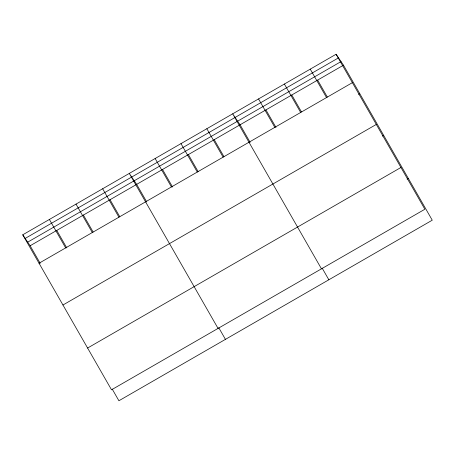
<?xml version="1.0" encoding="UTF-8"?>
<svg xmlns="http://www.w3.org/2000/svg" width="455" height="455" viewBox="0 0 455 455"><rect width="100%" height="100%" fill="white"/><g stroke="black" fill="none" stroke-linecap="round" stroke-linejoin="round"><path stroke-width="0.68" d="M336.097 54.242L424.868 209.243L111.52 389.804L22.75 234.803L336.097 54.242L343.479 65.196L432.25 220.197L118.903 400.758L112.22 389.088M25.184 238.42L338.531 57.853M27.698 242.145L341.045 61.579M22.75 234.803L30.132 245.757L343.479 65.196M39.033 263.235L352.375 82.668M358.529 94.333L359.763 93.622M62.955 305.004L376.296 124.437M382.45 136.102L383.684 135.391M87.599 348.035L400.946 167.474M407.1 179.139L408.328 178.428M317.63 80.091L327.327 97.029M310.242 69.137L326.525 97.563M291.78 94.987L301.477 111.924M284.392 84.033L300.675 112.459M265.925 109.882L275.975 127.423M258.542 98.928L274.826 127.36M250.119 142.324L240.075 124.778L232.693 113.824L321.463 268.825M322.163 268.114L328.846 279.785M214.225 139.679L223.923 156.611M206.837 128.719L223.121 157.151M188.376 154.575L198.073 171.512M180.988 143.621L197.271 172.047M162.52 169.47L172.57 187.011M155.138 158.516L171.421 186.942M146.72 201.906L136.671 184.366L129.288 173.412L218.059 328.413M218.758 327.697L225.441 339.367M110.036 199.717L119.739 216.648M102.654 188.762L118.937 217.189M83.401 215.061L93.104 231.999M76.019 204.107L92.302 232.539M56.767 230.412L66.817 247.952M49.385 219.458L65.668 247.884M30.132 245.757L40.182 263.297"/></g></svg>
